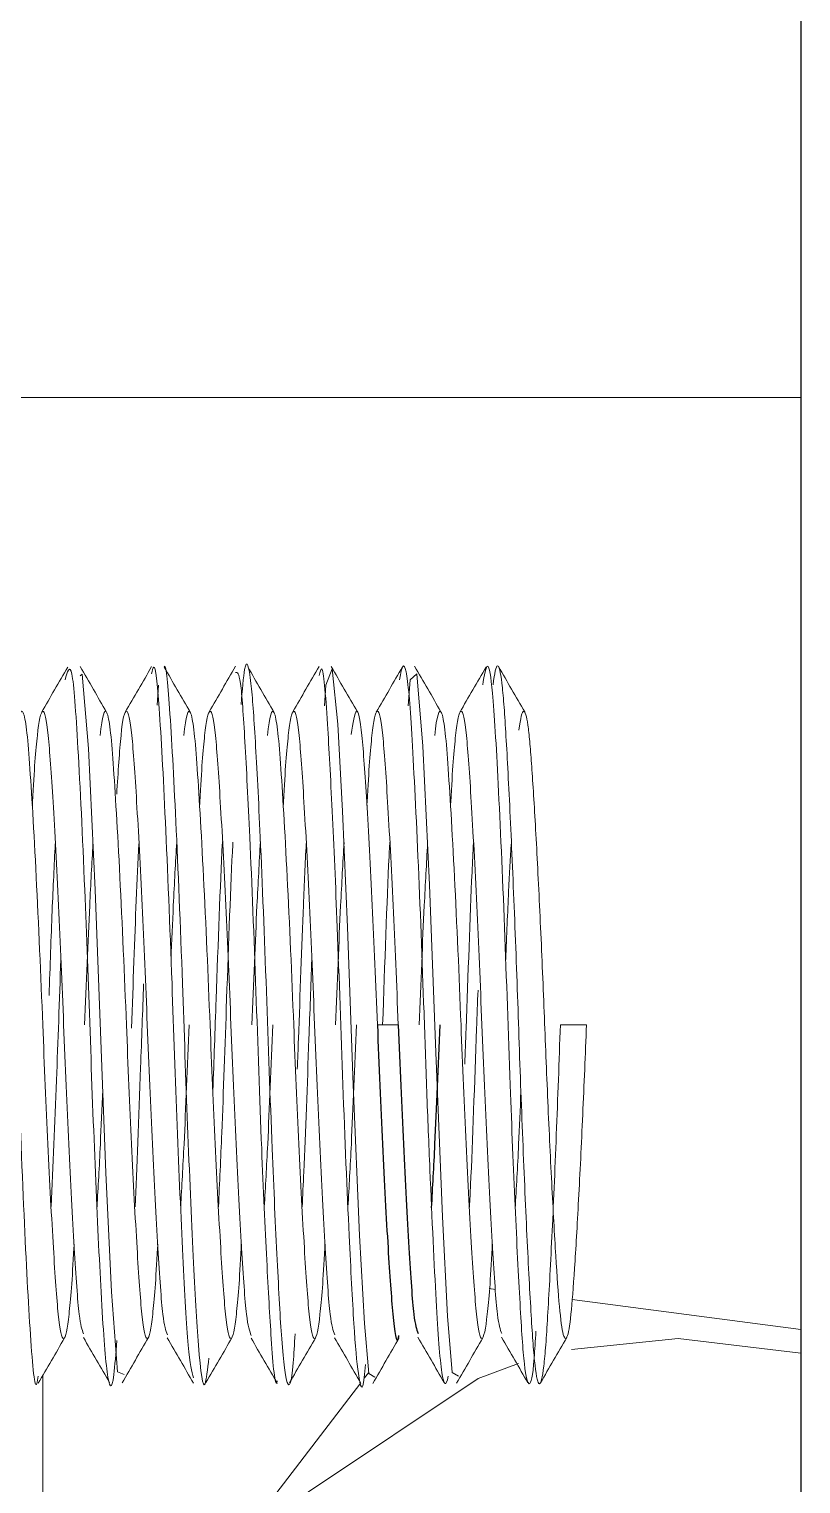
# Model space of a CAD drawing. Header units: millimetres. Extents: x -635 to 515, y -448 to 489.
# Drawn here: x -422.98 to -419.29, y -148.62 to -141.67 of the extents above; entities that cross this region are included whole.
import ezdxf

# ---------------------------------------------------------------- set-up
doc = ezdxf.new("R2010")
doc.units = ezdxf.units.MM

msp = doc.modelspace()

# ---------------------------------------------------------------- linework, layer by layer
at = {"color": 7, "linetype": 'Continuous', "lineweight": 25}
msp.add_line((-419.2931, -92.5289), (-419.2931, -262.5289), dxfattribs=at)
at = {"color": 144, "linetype": 'Continuous', "lineweight": 18}
for p, q in [((-429.9183, -143.4278), (-419.2931, -143.4278)), ((-422.3716, -144.899), (-422.3649, -144.8037)), ((-421.2183, -146.4278), (-421.3183, -146.4278)), ((-420.3183, -146.4278), (-420.4433, -146.4278)), ((-420.7528, -147.6927), (-420.7835, -147.6886)), ((-419.2931, -147.8843), (-420.387, -147.7407)), ((-421.3608, -148.0915), (-421.3796, -148.1159)), ((-420.6433, -148.0477), (-420.8359, -148.1185)), ((-422.9183, -148.1049), (-422.9183, -149.9278)), ((-421.398, -148.14), (-421.8917, -148.7838))]:
    msp.add_line(p, q, dxfattribs=at)
at = {"color": 144, "linetype": 'Continuous', "lineweight": 18, "flags": 128}
for points in [[(-422.7389, -144.759), (-422.729, -144.7511), (-422.6998, -145.1067), (-422.6675, -145.7823), (-422.6422, -146.4594), (-422.6166, -147.1351), (-422.5893, -147.7052), (-422.5605, -148.0865), (-422.5282, -148.0995), (-422.5282, -148.0995)], [(-421.5716, -144.9025), (-421.5648, -144.8029), (-421.5346, -144.7261), (-421.5068, -144.9905), (-421.4842, -145.4061), (-421.4603, -145.9611), (-421.4332, -146.7144), (-421.4031, -147.4343), (-421.3805, -147.8553), (-421.3592, -148.0949), (-421.3307, -148.1132), (-421.3307, -148.1132)], [(-421.1714, -144.9029), (-421.1617, -144.7777), (-421.1294, -144.749), (-421.1004, -145.0954), (-421.0685, -145.7576), (-421.0388, -146.5593), (-421.0073, -147.345), (-420.9826, -147.82), (-420.96, -148.0897), (-420.9296, -148.1075), (-420.9296, -148.1075)], [(-419.2931, -147.9972), (-419.8793, -147.9278), (-420.3907, -147.9808)], [(-420.8359, -148.1185), (-421.6468, -148.6607), (-421.9913, -149.0916)]]:
    msp.add_lwpolyline(points, dxfattribs=at)
at = {"color": 144, "linetype": 'Continuous', "lineweight": 18}
for points, knots in [([(-423.1712, -144.9039), (-423.1686, -144.8631), (-423.1561, -144.6663), (-423.13, -144.6891), (-423.1021, -145.0249), (-423.0688, -145.7076), (-423.0397, -146.5515), (-423.0076, -147.375), (-422.977, -147.9469), (-422.9545, -148.2003), (-422.9418, -148.1214), (-422.9396, -148.1074)], [0, 0, 0, 0, 0.0355104, 0.1713304, 0.302711, 0.4380337, 0.5702091, 0.7046467, 0.8380512, 0.971233, 1, 1, 1, 1]), ([(-421.9698, -144.8954), (-421.9642, -144.8289), (-421.9494, -144.6502), (-421.924, -144.7392), (-421.902, -145.0489), (-421.8762, -145.5532), (-421.8485, -146.2555), (-421.8239, -146.9919), (-421.797, -147.5703), (-421.7744, -147.9882), (-421.7492, -148.1805), (-421.7261, -148.1436), (-421.7145, -147.9549), (-421.7114, -147.9049)], [0, 0, 0, 0, 0.067083, 0.180209, 0.265758, 0.354323, 0.466518, 0.576121, 0.66562, 0.752196, 0.856104, 0.961843, 1, 1, 1, 1]), ([(-422.7987, -144.7169), (-422.8197, -144.7531), (-422.8615, -144.8255), (-422.9034, -144.8979), (-422.9244, -144.934)], [0, 0, 0, 0, 0.500071, 1, 1, 1, 1]), ([(-422.8116, -144.7774), (-422.8005, -144.7393), (-422.7786, -144.6643), (-422.7504, -145.0643), (-422.7187, -145.7138), (-422.6923, -146.4619), (-422.6668, -147.159), (-422.6372, -147.7705), (-422.6112, -148.1453), (-422.5831, -148.1918), (-422.5688, -147.9991), (-422.5642, -147.9377)], [0, 0, 0, 0, 0.127263, 0.250133, 0.377058, 0.481437, 0.586432, 0.693526, 0.815018, 0.941069, 1, 1, 1, 1]), ([(-422.6132, -144.9321), (-422.6342, -144.8959), (-422.6761, -144.8235), (-422.718, -144.7512), (-422.739, -144.7149)], [0, 0, 0, 0, 0.49992, 1, 1, 1, 1]), ([(-422.3978, -144.7151), (-422.4187, -144.7513), (-422.4606, -144.8237), (-422.5025, -144.8961), (-422.5235, -144.9323)], [0, 0, 0, 0, 0.50008, 1, 1, 1, 1]), ([(-422.3978, -144.7494), (-422.3944, -144.7344), (-422.382, -144.6798), (-422.3603, -144.8971), (-422.3322, -145.4179), (-422.3011, -146.1762), (-422.2764, -146.932), (-422.2478, -147.5533), (-422.2238, -148.0221), (-422.2061, -148.0844), (-422.1971, -148.1158)], [0, 0, 0, 0, 0.0487584, 0.1781606, 0.3294864, 0.4834932, 0.6105127, 0.7425862, 0.8703433, 1, 1, 1, 1]), ([(-422.2123, -144.934), (-422.2332, -144.8978), (-422.2751, -144.8254), (-422.317, -144.753), (-422.338, -144.7169)], [0, 0, 0, 0, 0.499927, 1, 1, 1, 1]), ([(-422.3379, -144.7183), (-422.3379, -144.718), (-422.3288, -144.689), (-422.3103, -144.9091), (-422.2822, -145.4142), (-422.2511, -146.1776), (-422.2264, -146.9299), (-422.1978, -147.5609), (-422.1724, -148.0208), (-422.1464, -148.2188), (-422.1301, -148.0748), (-422.124, -148.0211)], [0, 0, 0, 0, 0.001259, 0.122521, 0.264327, 0.408646, 0.527675, 0.65144, 0.77116, 0.914602, 1, 1, 1, 1]), ([(-421.9967, -144.7135), (-422.0177, -144.7497), (-422.0595, -144.8221), (-422.1014, -144.8944), (-422.1224, -144.9306)], [0, 0, 0, 0, 0.500069, 1, 1, 1, 1]), ([(-421.9968, -144.7425), (-421.9885, -144.742), (-421.9724, -144.7409), (-421.952, -145.0551), (-421.9262, -145.5509), (-421.8985, -146.2567), (-421.8739, -146.9901), (-421.847, -147.5752), (-421.8244, -147.9689), (-421.8074, -148.1709), (-421.7974, -148.1333), (-421.7966, -148.1304)], [0, 0, 0, 0, 0.116657, 0.227048, 0.341331, 0.486105, 0.627536, 0.743024, 0.85474, 0.988821, 1, 1, 1, 1]), ([(-421.8125, -144.9335), (-421.8334, -144.8974), (-421.8753, -144.8251), (-421.9171, -144.7528), (-421.9381, -144.7166)], [0, 0, 0, 0, 0.499948, 1, 1, 1, 1]), ([(-421.5969, -144.7137), (-421.6178, -144.7499), (-421.6596, -144.8222), (-421.7015, -144.8945), (-421.7224, -144.9307)], [0, 0, 0, 0, 0.500049, 1, 1, 1, 1]), ([(-421.5969, -144.7573), (-421.5927, -144.7406), (-421.5787, -144.684), (-421.5588, -144.9342), (-421.5344, -145.3849), (-421.5078, -145.9927), (-421.4837, -146.733), (-421.4551, -147.4143), (-421.4303, -147.8856), (-421.4083, -148.1361), (-421.3875, -148.1991), (-421.3768, -148.074), (-421.375, -148.0517)], [0, 0, 0, 0, 0.053548, 0.181822, 0.283968, 0.388183, 0.515359, 0.646952, 0.749254, 0.84952, 0.973283, 1, 1, 1, 1]), ([(-421.4139, -144.9311), (-421.4348, -144.8949), (-421.4767, -144.8227), (-421.5185, -144.7503), (-421.5394, -144.7142)], [0, 0, 0, 0, 0.499955, 1, 1, 1, 1]), ([(-421.1982, -144.716), (-421.2191, -144.7521), (-421.261, -144.8244), (-421.3028, -144.8967), (-421.3238, -144.9328)], [0, 0, 0, 0, 0.500046, 1, 1, 1, 1]), ([(-421.2117, -144.7777), (-421.202, -144.7061), (-421.1913, -144.6921), (-421.1762, -144.7633), (-421.1714, -144.8017), (-421.1623, -144.9025), (-421.1583, -144.9634), (-421.1449, -145.1864), (-421.1345, -145.3903), (-421.1139, -145.8584), (-421.1038, -146.1201), (-421.091, -146.494), (-421.0868, -146.619), (-421.0773, -146.872), (-421.0723, -146.9983), (-421.057, -147.361), (-421.0465, -147.5792), (-421.0324, -147.8266), (-421.0282, -147.8952), (-421.0196, -148.0101), (-421.0149, -148.0568), (-421.0002, -148.1549), (-420.9895, -148.1615), (-420.9796, -148.1075)], [0, 0, 0, 0, 0.125, 0.125, 0.1875, 0.1875, 0.25, 0.25, 0.375, 0.375, 0.5, 0.5, 0.5625, 0.5625, 0.625, 0.625, 0.75, 0.75, 0.8125, 0.8125, 0.875, 0.875, 1, 1, 1, 1]), ([(-421.0144, -144.9304), (-421.0353, -144.8942), (-421.0772, -144.8219), (-421.1191, -144.7495), (-421.14, -144.7134)], [0, 0, 0, 0, 0.499937, 1, 1, 1, 1]), ([(-420.7988, -144.7171), (-420.8197, -144.7533), (-420.8616, -144.8257), (-420.9035, -144.898), (-420.9244, -144.9342)], [0, 0, 0, 0, 0.500067, 1, 1, 1, 1]), ([(-420.8147, -144.8024), (-420.8069, -144.7567), (-420.7912, -144.6655), (-420.7655, -144.8202), (-420.7413, -145.2428), (-420.7096, -145.9373), (-420.6855, -146.6779), (-420.6597, -147.3121), (-420.6359, -147.7822), (-420.6157, -148.0864), (-420.5917, -148.1742), (-420.5727, -148.0998), (-420.5627, -147.9383), (-420.5599, -147.8926)], [0, 0, 0, 0, 0.0903936, 0.1802562, 0.2912315, 0.406303, 0.5170776, 0.607268, 0.6973801, 0.7842042, 0.8745327, 0.9644839, 1, 1, 1, 1]), ([(-420.7647, -144.8024), (-420.7581, -144.7447), (-420.751, -144.7128), (-420.7367, -144.7099), (-420.7295, -144.7388), (-420.7196, -144.8214), (-420.7164, -144.8554), (-420.7103, -144.9339), (-420.7075, -144.978), (-420.6982, -145.1309), (-420.6913, -145.259), (-420.6771, -145.5544), (-420.6698, -145.7213), (-420.656, -146.0678), (-420.6494, -146.247), (-420.6378, -146.5914), (-420.6313, -146.77), (-420.6175, -147.1174), (-420.6102, -147.2852), (-420.596, -147.583), (-420.5891, -147.7127), (-420.5797, -147.8682), (-420.5769, -147.9131), (-420.5709, -147.993), (-420.5677, -148.0277), (-420.5578, -148.1129), (-420.5506, -148.1438), (-420.5363, -148.1448), (-420.5292, -148.1149), (-420.5192, -148.031), (-420.516, -147.9966), (-420.51, -147.9175), (-420.5072, -147.8729), (-420.4978, -147.7187), (-420.4909, -147.5898), (-420.4767, -147.2932), (-420.4695, -147.1259), (-420.4556, -146.7789), (-420.4491, -146.5997), (-420.4433, -146.4278)], [0, 0, 0, 0, 0.0625, 0.0625, 0.125, 0.125, 0.15625, 0.15625, 0.1875, 0.1875, 0.25, 0.25, 0.3125, 0.3125, 0.375, 0.375, 0.4375, 0.4375, 0.5, 0.5, 0.5625, 0.5625, 0.59375, 0.59375, 0.625, 0.625, 0.6875, 0.6875, 0.75, 0.75, 0.78125, 0.78125, 0.8125, 0.8125, 0.875, 0.875, 0.9375, 0.9375, 1, 1, 1, 1]), ([(-420.6135, -144.9317), (-420.6345, -144.8955), (-420.6764, -144.8231), (-420.7183, -144.7507), (-420.7392, -144.7145)], [0, 0, 0, 0, 0.499921, 1, 1, 1, 1]), ([(-423.0441, -145.0443), (-423.0342, -144.951), (-423.0227, -144.9102), (-423.0061, -144.9479), (-423.0007, -144.9762), (-422.9905, -145.0593), (-422.986, -145.1127), (-422.9718, -145.3104), (-422.9606, -145.5002), (-422.9383, -145.9433), (-422.9273, -146.1934), (-422.9183, -146.4278)], [0, 0, 0, 0, 0.25, 0.25, 0.375, 0.375, 0.5, 0.5, 0.75, 0.75, 1, 1, 1, 1]), ([(-422.9683, -145.3788), (-422.968, -145.3733), (-422.9592, -145.2084), (-422.9446, -145.0168), (-422.9183, -144.8851), (-422.8922, -145.0071), (-422.8697, -145.34), (-422.8424, -145.8381), (-422.8263, -146.2329), (-422.8183, -146.4278)], [0, 0, 0, 0, 0.005641, 0.168122, 0.335819, 0.503516, 0.665997, 0.835159, 1, 1, 1, 1]), ([(-422.6441, -145.0443), (-422.6342, -144.951), (-422.6227, -144.9102), (-422.6061, -144.9479), (-422.6007, -144.9762), (-422.5905, -145.0593), (-422.586, -145.1127), (-422.5718, -145.3104), (-422.5606, -145.5002), (-422.5383, -145.9433), (-422.5273, -146.1934), (-422.5183, -146.4278)], [0, 0, 0, 0, 0.25, 0.25, 0.375, 0.375, 0.5, 0.5, 0.75, 0.75, 1, 1, 1, 1]), ([(-422.5647, -145.325), (-422.5579, -145.22), (-422.5432, -144.992), (-422.5184, -144.8907), (-422.4922, -145.0056), (-422.4697, -145.3404), (-422.4424, -145.838), (-422.4263, -146.2329), (-422.4183, -146.4278)], [0, 0, 0, 0, 0.147069, 0.31901, 0.490951, 0.657544, 0.830987, 1, 1, 1, 1]), ([(-422.2441, -145.0443), (-422.2342, -144.951), (-422.2227, -144.9102), (-422.2061, -144.9479), (-422.2007, -144.9762), (-422.1905, -145.0593), (-422.186, -145.1127), (-422.1718, -145.3104), (-422.1606, -145.5002), (-422.1383, -145.9433), (-422.1273, -146.1934), (-422.1183, -146.4278)], [0, 0, 0, 0, 0.25, 0.25, 0.375, 0.375, 0.5, 0.5, 0.75, 0.75, 1, 1, 1, 1]), ([(-422.1683, -145.3788), (-422.168, -145.3733), (-422.1592, -145.2084), (-422.1446, -145.0168), (-422.1183, -144.8851), (-422.0922, -145.0071), (-422.0697, -145.34), (-422.0424, -145.8381), (-422.0263, -146.2329), (-422.0183, -146.4278)], [0, 0, 0, 0, 0.005641, 0.168122, 0.335819, 0.503516, 0.665997, 0.835159, 1, 1, 1, 1]), ([(-421.8441, -145.0443), (-421.8342, -144.951), (-421.8227, -144.9102), (-421.8061, -144.9479), (-421.8007, -144.9762), (-421.7905, -145.0593), (-421.786, -145.1127), (-421.7718, -145.3104), (-421.7606, -145.5002), (-421.7383, -145.9433), (-421.7273, -146.1934), (-421.7183, -146.4278)], [0, 0, 0, 0, 0.25, 0.25, 0.375, 0.375, 0.5, 0.5, 0.75, 0.75, 1, 1, 1, 1]), ([(-421.7683, -145.3788), (-421.768, -145.3733), (-421.7592, -145.2084), (-421.7446, -145.0168), (-421.7183, -144.8851), (-421.6922, -145.0071), (-421.6697, -145.34), (-421.6424, -145.8381), (-421.6263, -146.2329), (-421.6183, -146.4278)], [0, 0, 0, 0, 0.005641, 0.168122, 0.335819, 0.503516, 0.665997, 0.835159, 1, 1, 1, 1]), ([(-421.4429, -145.0389), (-421.4347, -144.9864), (-421.4181, -144.8789), (-421.3922, -145.0092), (-421.3697, -145.3394), (-421.3424, -145.8383), (-421.3263, -146.233), (-421.3183, -146.4278)], [0, 0, 0, 0, 0.194068, 0.397555, 0.594714, 0.799978, 1, 1, 1, 1]), ([(-421.3683, -145.3788), (-421.368, -145.3733), (-421.3592, -145.2084), (-421.3446, -145.0168), (-421.3183, -144.8851), (-421.2922, -145.0071), (-421.2697, -145.34), (-421.2424, -145.8381), (-421.2263, -146.2329), (-421.2183, -146.4278)], [0, 0, 0, 0, 0.005641, 0.168122, 0.335819, 0.503516, 0.665997, 0.835159, 1, 1, 1, 1]), ([(-421.0441, -145.0443), (-421.0342, -144.951), (-421.0227, -144.9102), (-421.0061, -144.9479), (-421.0007, -144.9762), (-420.9905, -145.0593), (-420.986, -145.1127), (-420.9718, -145.3104), (-420.9606, -145.5002), (-420.9383, -145.9433), (-420.9273, -146.1934), (-420.9183, -146.4278)], [0, 0, 0, 0, 0.25, 0.25, 0.375, 0.375, 0.5, 0.5, 0.75, 0.75, 1, 1, 1, 1]), ([(-420.9683, -145.3788), (-420.968, -145.3733), (-420.9592, -145.2084), (-420.9446, -145.0168), (-420.9183, -144.8851), (-420.8922, -145.0071), (-420.8697, -145.34), (-420.8424, -145.8381), (-420.8263, -146.2329), (-420.8183, -146.4278)], [0, 0, 0, 0, 0.005641, 0.168122, 0.335819, 0.503516, 0.665997, 0.835159, 1, 1, 1, 1]), ([(-420.6183, -144.9278), (-420.6116, -144.9278), (-420.6049, -144.951), (-420.5955, -145.0162), (-420.5925, -145.0428), (-420.5868, -145.1045), (-420.5841, -145.139), (-420.5756, -145.2576), (-420.5693, -145.3568), (-420.5562, -145.5876), (-420.5494, -145.719), (-420.5361, -145.9966), (-420.5297, -146.1425), (-420.5181, -146.429), (-420.5129, -146.5697), (-420.5005, -146.8576), (-420.4939, -147.0009), (-420.4805, -147.2668), (-420.4738, -147.3891), (-420.4611, -147.5975), (-420.4554, -147.6827), (-420.4443, -147.8167), (-420.4381, -147.8681), (-420.4251, -147.9275), (-420.4183, -147.9353), (-420.405, -147.9052), (-420.3985, -147.8673), (-420.3866, -147.7554), (-420.3815, -147.6835), (-420.3693, -147.4995), (-420.3628, -147.3881), (-420.3494, -147.138), (-420.3427, -146.9995), (-420.3298, -146.7146), (-420.3237, -146.5684), (-420.3183, -146.4278)], [0, 0, 0, 0, 0.0625, 0.0625, 0.09375, 0.09375, 0.125, 0.125, 0.1875, 0.1875, 0.25, 0.25, 0.3125, 0.3125, 0.375, 0.375, 0.4375, 0.4375, 0.5, 0.5, 0.5625, 0.5625, 0.625, 0.625, 0.6875, 0.6875, 0.75, 0.75, 0.8125, 0.8125, 0.875, 0.875, 0.9375, 0.9375, 1, 1, 1, 1]), ([(-422.888, -146.2882), (-422.8832, -146.1481), (-422.8739, -145.8762), (-422.8635, -145.665), (-422.8585, -145.5627)], [0, 0, 0, 0, 0.515254, 1, 1, 1, 1]), ([(-422.7183, -146.4278), (-422.7103, -146.2288), (-422.6974, -145.9075), (-422.6834, -145.6567), (-422.678, -145.5613)], [0, 0, 0, 0, 0.619527, 1, 1, 1, 1]), ([(-422.4935, -146.4439), (-422.4863, -146.2289), (-422.4751, -145.8996), (-422.4628, -145.649), (-422.4585, -145.562)], [0, 0, 0, 0, 0.65281, 1, 1, 1, 1]), ([(-422.3049, -146.1149), (-422.3013, -146.0264), (-422.2926, -145.8154), (-422.2832, -145.6513), (-422.2778, -145.5559)], [0, 0, 0, 0, 0.419138, 1, 1, 1, 1]), ([(-422.1049, -146.7411), (-422.0997, -146.5982), (-422.0853, -146.2031), (-422.0693, -145.7485), (-422.0593, -145.5565), (-422.0591, -145.5518)], [0, 0, 0, 0, 0.355986, 0.984292, 1, 1, 1, 1]), ([(-422.0779, -147.2976), (-422.0726, -147.1825), (-422.0588, -146.8838), (-422.0381, -146.2681), (-422.0194, -145.7495), (-422.0094, -145.558), (-422.0092, -145.5541)], [0, 0, 0, 0, 0.2195805, 0.5696541, 0.9911739, 1, 1, 1, 1]), ([(-421.9183, -146.4278), (-421.9103, -146.2289), (-421.8972, -145.904), (-421.883, -145.6503), (-421.8775, -145.5519)], [0, 0, 0, 0, 0.612176, 1, 1, 1, 1]), ([(-421.7012, -146.6405), (-421.6993, -146.5922), (-421.6894, -146.3358), (-421.6763, -145.9251), (-421.6632, -145.6559), (-421.6586, -145.5611)], [0, 0, 0, 0, 0.130971, 0.694071, 1, 1, 1, 1]), ([(-421.5183, -146.4278), (-421.5103, -146.2288), (-421.4973, -145.9055), (-421.4832, -145.653), (-421.4778, -145.5559)], [0, 0, 0, 0, 0.615267, 1, 1, 1, 1]), ([(-421.2931, -146.4278), (-421.283, -146.1341), (-421.2718, -145.8089), (-421.2601, -145.5769), (-421.2589, -145.5544)], [0, 0, 0, 0, 0.9032, 1, 1, 1, 1]), ([(-421.1183, -146.4278), (-421.1103, -146.2288), (-421.0974, -145.9073), (-421.0833, -145.6562), (-421.078, -145.5605)], [0, 0, 0, 0, 0.618937, 1, 1, 1, 1]), ([(-420.9004, -146.6163), (-420.8983, -146.5601), (-420.8866, -146.2582), (-420.8732, -145.8434), (-420.861, -145.6034), (-420.8587, -145.558)], [0, 0, 0, 0, 0.156573, 0.840555, 1, 1, 1, 1]), ([(-420.7047, -146.1151), (-420.7001, -146.0018), (-420.6914, -145.7894), (-420.6822, -145.6351), (-420.6779, -145.5631)], [0, 0, 0, 0, 0.533472, 1, 1, 1, 1]), ([(-422.8779, -147.2968), (-422.8693, -147.0997), (-422.8532, -146.7289), (-422.8386, -146.3113), (-422.8317, -146.1156)], [0, 0, 0, 0, 0.531488, 1, 1, 1, 1]), ([(-421.6778, -147.2984), (-421.6752, -147.2439), (-421.664, -147.0163), (-421.6488, -146.579), (-421.6363, -146.2407), (-421.6317, -146.1157)], [0, 0, 0, 0, 0.165768, 0.691671, 1, 1, 1, 1]), ([(-422.4771, -147.2972), (-422.4771, -147.297), (-422.4682, -147.1235), (-422.4538, -146.7245), (-422.4406, -146.3636), (-422.4358, -146.2321)], [0, 0, 0, 0, 0.000766, 0.635845, 1, 1, 1, 1]), ([(-420.8778, -147.2989), (-420.876, -147.2643), (-420.8644, -147.037), (-420.8511, -146.6311), (-420.8393, -146.3227), (-420.837, -146.2619)], [0, 0, 0, 0, 0.126066, 0.827838, 1, 1, 1, 1]), ([(-422.9183, -146.4278), (-422.9103, -146.6227), (-422.8942, -147.0175), (-422.867, -147.5156), (-422.8444, -147.8485), (-422.8184, -147.9705), (-422.7921, -147.8388), (-422.7774, -147.6472), (-422.7686, -147.4823), (-422.7683, -147.4768)], [0, 0, 0, 0, 0.1648412, 0.3340027, 0.4964842, 0.664181, 0.8318779, 0.9943594, 1, 1, 1, 1]), ([(-422.8183, -146.4278), (-422.8103, -146.623), (-422.7942, -147.0186), (-422.7669, -147.5111), (-422.746, -147.8417), (-422.7304, -147.8852), (-422.7234, -147.905)], [0, 0, 0, 0, 0.261092, 0.529027, 0.786381, 1, 1, 1, 1]), ([(-422.5183, -146.4278), (-422.5103, -146.6227), (-422.4942, -147.0175), (-422.467, -147.5156), (-422.4444, -147.8485), (-422.4184, -147.9705), (-422.3921, -147.8388), (-422.3774, -147.6472), (-422.3686, -147.4823), (-422.3683, -147.4768)], [0, 0, 0, 0, 0.164841, 0.334003, 0.496484, 0.664181, 0.831878, 0.994359, 1, 1, 1, 1]), ([(-422.4183, -146.4278), (-422.4103, -146.623), (-422.3942, -147.0185), (-422.3669, -147.5115), (-422.3456, -147.8459), (-422.3296, -147.8898), (-422.3222, -147.9103)], [0, 0, 0, 0, 0.257954, 0.522668, 0.776929, 1, 1, 1, 1]), ([(-422.2587, -147.2968), (-422.2533, -147.2006), (-422.2393, -146.949), (-422.2263, -146.6268), (-422.2183, -146.4278)], [0, 0, 0, 0, 0.382444, 1, 1, 1, 1]), ([(-422.1183, -146.4278), (-422.1103, -146.6227), (-422.0942, -147.0175), (-422.067, -147.5156), (-422.0444, -147.8485), (-422.0184, -147.9705), (-421.9921, -147.8388), (-421.9774, -147.6472), (-421.9686, -147.4823), (-421.9683, -147.4768)], [0, 0, 0, 0, 0.164841, 0.334003, 0.496484, 0.664181, 0.831878, 0.994359, 1, 1, 1, 1]), ([(-422.0183, -146.4278), (-422.0103, -146.623), (-421.9942, -147.0185), (-421.9669, -147.5117), (-421.9454, -147.8481), (-421.9292, -147.8923), (-421.9215, -147.9133)], [0, 0, 0, 0, 0.256267, 0.51925, 0.771848, 1, 1, 1, 1]), ([(-421.8588, -147.2984), (-421.8534, -147.2017), (-421.8393, -146.9496), (-421.8263, -146.6268), (-421.8183, -146.4278)], [0, 0, 0, 0, 0.3836541, 1, 1, 1, 1]), ([(-421.7183, -146.4278), (-421.7103, -146.6227), (-421.6942, -147.0175), (-421.667, -147.5156), (-421.6444, -147.8485), (-421.6184, -147.9705), (-421.5921, -147.8388), (-421.5774, -147.6472), (-421.5686, -147.4823), (-421.5683, -147.4768)], [0, 0, 0, 0, 0.164841, 0.334003, 0.496484, 0.664181, 0.831878, 0.994359, 1, 1, 1, 1]), ([(-421.6183, -146.4278), (-421.6103, -146.623), (-421.5942, -147.0185), (-421.5669, -147.5114), (-421.5457, -147.8452), (-421.5298, -147.8891), (-421.5224, -147.9095)], [0, 0, 0, 0, 0.25845, 0.523674, 0.778424, 1, 1, 1, 1]), ([(-421.4588, -147.2985), (-421.4534, -147.2018), (-421.4393, -146.9497), (-421.4263, -146.6268), (-421.4183, -146.4278)], [0, 0, 0, 0, 0.3837754, 1, 1, 1, 1]), ([(-420.9183, -146.4278), (-420.9103, -146.6227), (-420.8942, -147.0175), (-420.867, -147.5156), (-420.8444, -147.8485), (-420.8184, -147.9705), (-420.7921, -147.8388), (-420.7774, -147.6472), (-420.7686, -147.4823), (-420.7683, -147.4768)], [0, 0, 0, 0, 0.164841, 0.334003, 0.496484, 0.664181, 0.831878, 0.994359, 1, 1, 1, 1]), ([(-420.8183, -146.4278), (-420.8103, -146.623), (-420.7942, -147.0186), (-420.7669, -147.5111), (-420.746, -147.841), (-420.7305, -147.8845), (-420.7235, -147.9042)], [0, 0, 0, 0, 0.261592, 0.530039, 0.787886, 1, 1, 1, 1]), ([(-422.6588, -147.2979), (-422.6533, -147.2031), (-422.644, -147.0389), (-422.6353, -146.8278), (-422.6316, -146.7385)], [0, 0, 0, 0, 0.577403, 1, 1, 1, 1]), ([(-420.6591, -147.3042), (-420.6536, -147.2075), (-420.6442, -147.0434), (-420.6355, -146.8323), (-420.6319, -146.7456)], [0, 0, 0, 0, 0.589212, 1, 1, 1, 1]), ([(-422.9395, -148.1416), (-422.9186, -148.1054), (-422.8767, -148.033), (-422.8348, -147.9606), (-422.8138, -147.9244)], [0, 0, 0, 0, 0.500076, 1, 1, 1, 1]), ([(-422.724, -147.9223), (-422.7031, -147.9585), (-422.6612, -148.0308), (-422.6193, -148.1032), (-422.5983, -148.1394)], [0, 0, 0, 0, 0.499922, 1, 1, 1, 1]), ([(-422.5384, -148.1396), (-422.5174, -148.1034), (-422.4755, -148.031), (-422.4336, -147.9586), (-422.4127, -147.9224)], [0, 0, 0, 0, 0.500079, 1, 1, 1, 1]), ([(-422.3229, -147.9243), (-422.3019, -147.9605), (-422.26, -148.0329), (-422.2181, -148.1052), (-422.1972, -148.1414)], [0, 0, 0, 0, 0.499923, 1, 1, 1, 1]), ([(-422.1378, -148.1385), (-422.1169, -148.1023), (-422.075, -148.03), (-422.0331, -147.9576), (-422.0122, -147.9215)], [0, 0, 0, 0, 0.500063, 1, 1, 1, 1]), ([(-421.9222, -147.9252), (-421.9013, -147.9614), (-421.8594, -148.0337), (-421.8175, -148.1061), (-421.7966, -148.1422)], [0, 0, 0, 0, 0.499942, 1, 1, 1, 1]), ([(-421.7387, -148.1402), (-421.7178, -148.104), (-421.6759, -148.0317), (-421.6341, -147.9594), (-421.6131, -147.9233)], [0, 0, 0, 0, 0.500044, 1, 1, 1, 1]), ([(-421.523, -147.9241), (-421.5021, -147.9602), (-421.4602, -148.0325), (-421.4184, -148.1048), (-421.3975, -148.1409)], [0, 0, 0, 0, 0.499958, 1, 1, 1, 1]), ([(-421.3399, -148.1421), (-421.319, -148.1059), (-421.2771, -148.0336), (-421.2353, -147.9613), (-421.2143, -147.9251)], [0, 0, 0, 0, 0.500053, 1, 1, 1, 1]), ([(-421.1243, -147.9217), (-421.1034, -147.9579), (-421.0615, -148.0302), (-421.0196, -148.1025), (-420.9987, -148.1387)], [0, 0, 0, 0, 0.499943, 1, 1, 1, 1]), ([(-420.9397, -148.1419), (-420.9188, -148.1057), (-420.8769, -148.0333), (-420.835, -147.9609), (-420.8141, -147.9248)], [0, 0, 0, 0, 0.500073, 1, 1, 1, 1]), ([(-420.7242, -147.9219), (-420.7033, -147.9581), (-420.6614, -148.0305), (-420.6195, -148.1029), (-420.5985, -148.1391)], [0, 0, 0, 0, 0.499924, 1, 1, 1, 1]), ([(-420.5386, -148.14), (-420.5177, -148.1038), (-420.4758, -148.0314), (-420.4338, -147.959), (-420.4129, -147.9229)], [0, 0, 0, 0, 0.50008, 1, 1, 1, 1])]:
    msp.add_open_spline(points, degree=3, knots=knots, dxfattribs=at)
msp.add_open_spline([(-420.6412, -145.0188), (-420.634, -144.96), (-420.6262, -144.9278), (-420.6183, -144.9278)], degree=3, dxfattribs=at)
at = {"color": 7, "linetype": 'Continuous', "lineweight": 25}
for points, knots in [([(-421.3183, -146.4278), (-421.3103, -146.6224), (-421.2942, -147.0166), (-421.2669, -147.5192), (-421.2445, -147.8355), (-421.2258, -147.9667), (-421.2161, -147.9184), (-421.215, -147.9129)], [0, 0, 0, 0, 0.240399, 0.487099, 0.724056, 0.96862, 1, 1, 1, 1]), ([(-421.2183, -146.4278), (-421.2103, -146.623), (-421.1942, -147.0186), (-421.1669, -147.511), (-421.146, -147.8407), (-421.1306, -147.8841), (-421.1236, -147.9037)], [0, 0, 0, 0, 0.261889, 0.530642, 0.788782, 1, 1, 1, 1]), ([(-421.059, -147.3025), (-421.0535, -147.2045), (-421.0394, -146.9512), (-421.0263, -146.6267), (-421.0183, -146.4278)], [0, 0, 0, 0, 0.386853, 1, 1, 1, 1])]:
    msp.add_open_spline(points, degree=3, knots=knots, dxfattribs=at)

doc.saveas('drawing.dxf')
